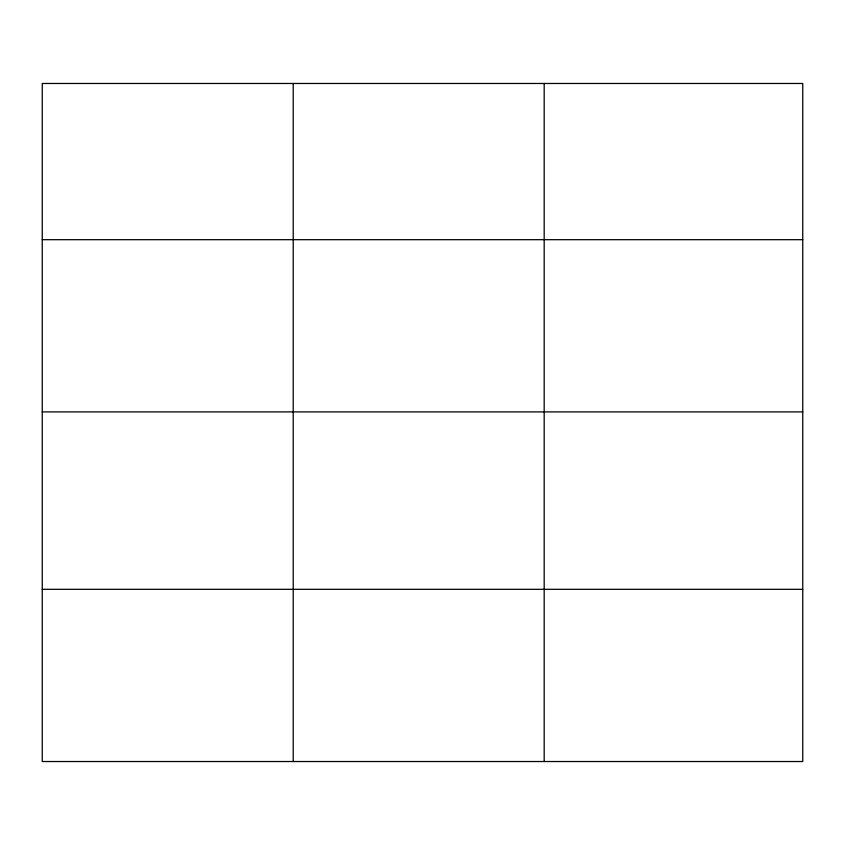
<?xml version="1.0" encoding="UTF-8"?>
<svg xmlns="http://www.w3.org/2000/svg" width="845" height="845" viewBox="0 0 845 845"><rect width="100%" height="100%" fill="white"/><g stroke="black" fill="none" stroke-linecap="round" stroke-linejoin="round"><path stroke-width="1.27" d="M802.75 411.895L802.75 83.475L42.25 83.475L42.25 761.525L802.75 761.525L802.75 411.895L42.25 411.895M42.25 239.684L802.75 239.684M42.25 589.314L802.75 589.314M544.18 83.475L544.18 761.525M293.215 83.475L293.215 761.525"/></g></svg>
